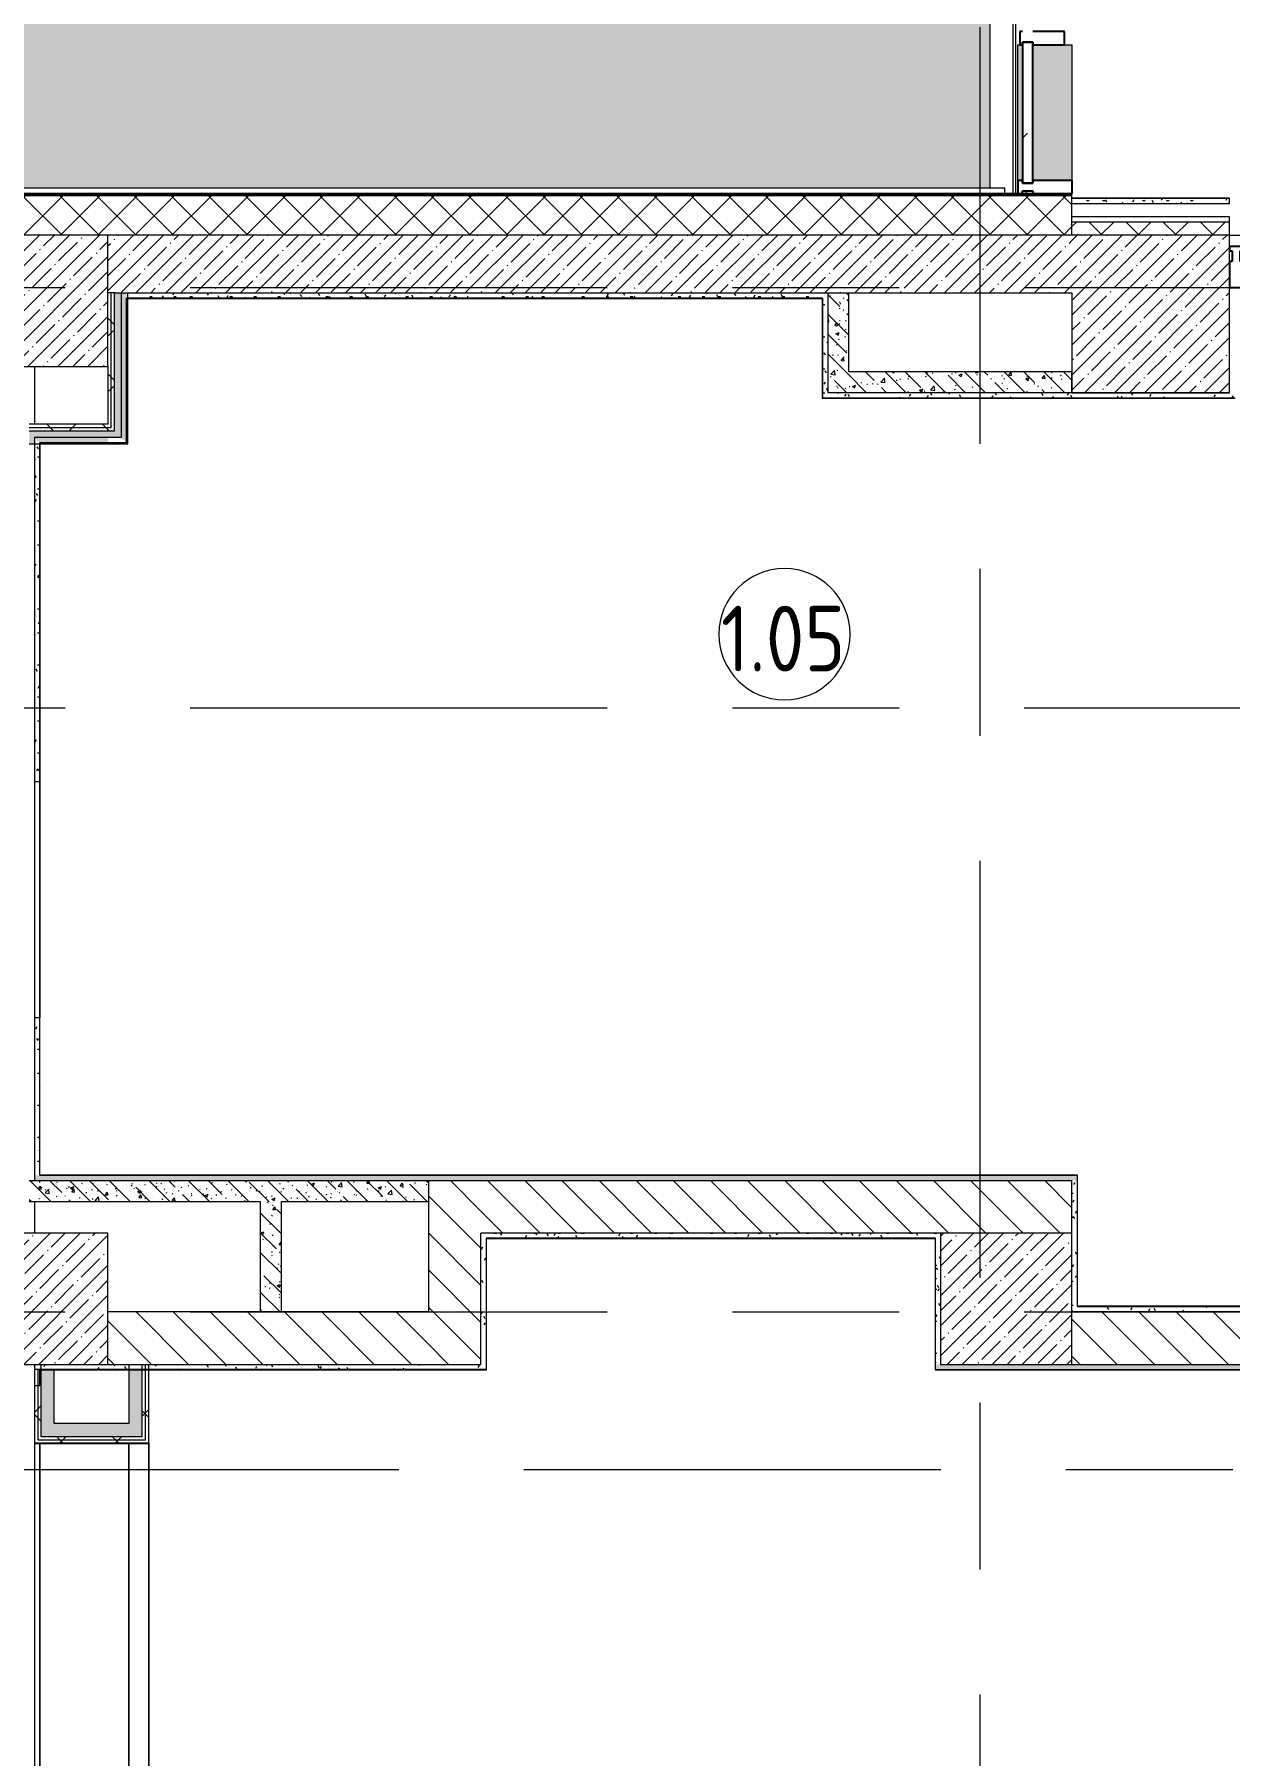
# Model space of a CAD drawing. Header units: millimetres. Extents: x -3708 to 187246, y -8553 to 29000.
# Drawn here: x 110 to 4660, y 9410 to 15964 of the extents above; entities that cross this region are included whole.
import ezdxf

# ---------------------------------------------------------------- set-up
doc = ezdxf.new("R2010")
doc.units = ezdxf.units.MM
doc.linetypes.add('Осевая', pattern=[3175, 635, -476.25, 1587.5, -476.25])
for name, color, linetype, lineweight in [('A-AREA-IDEN', 7, 'Continuous', 9), ('A-DETL', 7, 'Continuous', 9), ('A-GLAZ-CURT', 7, 'Continuous', 9), ('A-GLAZ-CURT-1', 7, 'Continuous', 25), ('A-GLAZ-CWMG', 7, 'Continuous', 9), ('A-GLAZ-CWMG-1', 7, 'Continuous', 25), ('A-WALL', 7, 'Continuous', 9), ('I-WALL', 7, 'Continuous', 9), ('S-COLS', 7, 'Continuous', 9), ('Оси', 7, 'Continuous', 9), ('Оси-2', 7, 'Осевая', 9)]:
    doc.layers.add(name, color=color, linetype=linetype, lineweight=lineweight)
for name, color, linetype, lineweight, true_color in [('A-DETL-GENF-1', 7, 'Continuous', 9, 0xeeeeee), ('A-WALL-1', 7, 'Continuous', 9, 0x3c3c3c), ('A-WALL-FNSH-1', 7, 'Continuous', 9, 0x3c3c3c)]:
    doc.layers.add(name, color=color, linetype=linetype, lineweight=lineweight, true_color=true_color)
doc.styles.add('GOST Common_1', font='GOST_Common.ttf', dxfattribs={"width": 0.9, "height": 250})
pattern_1 = [(135, (0, 0), (-70.7107, -70.7107), [])]
pattern_2 = [(45, (0, 0), (-70.7107, 70.7107), []), (135, (0, 0), (-70.7107, -70.7107), [])]
pattern_3 = [(45, (0, 0), (-57.02463, 57.02463), []), (45, (57.025, 0), (-57.02463, 57.02463), [100.806, -20.161, 3.353, -16.808])]
pattern_4 = [(135, (0, 0), (-75.43415, -75.43415), [106.68, -17.78, 3.556, -17.78]), (135, (0, 75.39), (-75.43415, -75.43415), []), (50, (0, 0), (127.5292, -11.1576), [13.335, -146.685]), (355, (0, 0), (-24.6697, 133.74), [10.668, -117.348]), (100.451, (10.63, -0.93), (102.8597, 122.5818), [11.333, -124.663]), (46.184, (0, 35.56), (189.7552, -29.4304), [20.002, -220.027]), (96.636, (15.81, 33.1), (166.1822, 173.1996), [17, -186.995]), (351.184, (0, 35.56), (166.184, 173.1976), [16.002, -176.022]), (21, (17.78, 26.67), (106.1303, -71.586), [13.335, -146.685]), (326, (17.78, 26.67), (43.2619, 128.9318), [10.668, -117.348]), (71.451, (26.62, 20.7), (149.392, 57.3451), [11.333, -124.663]), (37.5, (0, 0), (2.16223, 59.18836), [3.353, -112.573, 3.353, -115.773, -117.793]), (37.5, (0, 0), (2.16223, 59.18836), [-235.052, 3.353, -114.44]), (7.5, (0, 0), (46.77386, 70.12615), [3.353, -64.567, 3.353, -109.906, -44.894]), (7.5, (0, 0), (46.77386, 70.12615), [-181.178, 3.353, -41.542]), (327.5, (-39.65, 0), (94.91367, -4.0101), [3.353, -41.097, 3.353, -135.331, -184.023]), (327.5, (-39.65, 0), (94.91367, -4.0101), [-183.134, 3.353, -180.67]), (317.5, (-57.43, 0), (103.69057, 17.7988), [3.353, -54.432, 3.353, -88.748, -130.683]), (317.5, (-57.43, 0), (103.69057, 17.7988), [-149.885, 3.353, -127.33])]
pattern_5 = [(0, (0, 0), (121.92, 30.48), [10.058, -81.382, 10.058, -81.382, -487.68]), (0, (0, 0), (121.92, 30.48), [-182.88, 10.058, -172.822, 10.058, -81.382, -213.36]), (0, (0, 0), (121.92, 30.48), [-457.2, 10.058, -50.902, 10.058, -142.342]), (120, (45.72, 15.24), (-87.356454, 90.34582), [10.058, -81.382, 10.058, -81.382, -487.68]), (120, (45.72, 15.24), (-87.356454, 90.34582), [-182.88, 10.058, -172.822, 10.058, -81.382, -213.36]), (120, (45.72, 15.24), (-87.356454, 90.34582), [-457.2, 10.058, -50.902, 10.058, -142.342]), (240, (60.96, 76.2), (-34.563546, -120.82582), [10.058, -81.382, 10.058, -81.382, -487.68]), (240, (60.96, 76.2), (-34.563546, -120.82582), [-182.88, 10.058, -172.822, 10.058, -81.382, -213.36]), (240, (60.96, 76.2), (-34.563546, -120.82582), [-457.2, 10.058, -50.902, 10.058, -142.342])]
pattern_6 = [(45, (0, 0), (-106.066, 106.066), []), (135, (0, 0), (-106.066, -106.066), [])]

# ---------------------------------------------------------------- blocks, each defined once
blk = doc.blocks.new('Системная панель - Стекло - 40мм-23998915-План заполнения и маркировки дверных проемов 1 этажа в осях 1-12')
at = {"layer": 'A-GLAZ-CURT'}
h = blk.add_hatch(dxfattribs=at)
h.set_pattern_fill('FP_19', color=256, style=0, pattern_type=2)
h.set_pattern_definition([(135, (15566.62, -3971.1), (-282.843, -282.843), [200, -600]), (135, (15666.62, -4171.1), (-282.843, -282.843), [600, -200]), (135, (15766.62, -3771.1), (-282.843, -282.843), [200, -600])])
h.paths.add_polyline_path([(268.5, 15), (268.5, 40), (-268.5, 40), (-268.5, 0), (268.5, 0)])
at = {"layer": 'A-GLAZ-CURT-1'}
for p, q in [((268.5, 40), (-268.5, 40)), ((-268.5, 40), (-268.5, 0)), ((-268.5, 0), (268.5, 0)), ((268.5, 0), (268.5, 40))]:
    blk.add_line(p, q, dxfattribs=at)
blk = doc.blocks.new('Прямоугольный импост - Импост структурный с накладкой - 190мм-23188488-План заполнения и маркировки дверных проемов 1 этажа в осях 1-12')
at = {"layer": 'A-GLAZ-CWMG-1'}
for p, q in [((-50, 0), (-50, 17)), ((-50, 17), (0, 17)), ((-40, 0), (-50, 0)), ((-40, -40), (-40, 0)), ((0, 0), (-10, 0)), ((-10, 0), (-10, -40)), ((0, 17), (0, 0)), ((-50, -190), (-50, -40)), ((-50, -40), (-40, -40)), ((-10, -40), (0, -40)), ((0, -40), (0, -190)), ((0, -190), (-50, -190))]:
    blk.add_line(p, q, dxfattribs=at)
blk = doc.blocks.new('Прямоугольный импост - Импост структурный с накладкой - 190мм-23190188-План заполнения и маркировки дверных проемов 1 этажа в осях 1-12')
at = {"layer": 'A-GLAZ-CWMG'}
for points in [[(3861.1, 15408.1), (3871.1, 15408.1), (3871.1, 15925.1), (3854.1, 15925.1), (3854.1, 15408.1)], [(4060, 15408.1), (4061.1, 15408.1), (4061.1, 15925.1), (3911.1, 15925.1), (3911.1, 15408.1), (4031.1, 15408.1)]]:
    blk.add_hatch(color=256, dxfattribs=at).paths.add_polyline_path(points)
for p, q in [((3854.1, 15925.1), (3861.1, 15925.1)), ((3854.1, 15408.1), (3854.1, 15925.1)), ((4031.1, 15925.1), (4061.1, 15925.1)), ((4061.1, 15408.1), (4061.1, 15925.1))]:
    blk.add_line(p, q, dxfattribs=at)
blk = doc.blocks.new('BSC_Колонна _Прямоугольная - 500х500-V21-План заполнения и маркировки дверных проемов 1 этажа в осях 1-12')
at = {"layer": 'S-COLS'}
h = blk.add_hatch(dxfattribs=at)
h.set_pattern_fill('FP_37', color=256, style=0, pattern_type=2)
h.set_pattern_definition([(45, (-140, -14950), (-57.02463, 57.02463), []), (45, (-82.975, -14950), (-57.02463, 57.02463), [100.806, -20.161, 3.353, -16.808])])
h.paths.add_polyline_path([(-39.4, -250), (250, -250), (250, 250), (-250, 250), (-250, -250), (-50, -250)])
for p, q in [((250, 250), (-250, 250)), ((-250, 250), (-250, -250)), ((250, -250), (250, 250)), ((-250, -250), (250, -250))]:
    blk.add_line(p, q, dxfattribs=at)
blk = doc.blocks.new('BSC_Колонна _Прямоугольная - 500х500-V59-План заполнения и маркировки дверных проемов 1 этажа в осях 1-12')
at = {"layer": 'S-COLS'}
h = blk.add_hatch(dxfattribs=at)
h.set_pattern_fill('FP_70', color=256, style=0, pattern_type=2)
h.set_pattern_definition([(45, (-3810, -11150), (-57.0246, 57.0246), []), (45, (-3752.975, -11150), (-57.0246, 57.0246), [100.806, -20.161, 3.353, -16.808])])
h.paths.add_polyline_path([(250, -250), (250, 250), (-250, 250), (-250, -250)])
for p, q in [((250, 250), (-250, 250)), ((-250, 250), (-250, -250)), ((250, -250), (250, 250)), ((-250, -250), (250, -250))]:
    blk.add_line(p, q, dxfattribs=at)
blk = doc.blocks.new('Прямоугольный импост - Импост структурный с накладкой - 170мм-23186685-План заполнения и маркировки дверных проемов 1 этажа в осях 1-12')
at = {"layer": 'A-GLAZ-CWMG'}
for p, q in [((3836.1, 15358.1), (3836.1, 16073.1)), ((3846.1, 15358.1), (3846.1, 16073.1)), ((3846.1, 15358.1), (3836.1, 15358.1)), ((3854.1, 15358.1), (3846.1, 15358.1)), ((3886.1, 15358.1), (3871.1, 15358.1)), ((3886.1, 15358.1), (3886.1, 15368.1)), ((3911.1, 15358.1), (3886.1, 15358.1))]:
    blk.add_line(p, q, dxfattribs=at)
blk = doc.blocks.new('Прямоугольный импост - Импост структурный с накладкой - 170мм-22968247-План заполнения и маркировки дверных проемов 1 этажа в осях 1-12')
at = {"layer": 'A-GLAZ-CWMG-1'}
for p, q in [((-25, 0), (-25, 10)), ((-25, 10), (25, 10)), ((25, 0), (15, 0)), ((15, 0), (15, -40)), ((25, 10), (25, 0)), ((-25, -160), (-25, -40)), ((15, -40), (25, -40)), ((25, -40), (25, -160)), ((25, -160), (-25, -160))]:
    blk.add_line(p, q, dxfattribs=at)
blk = doc.blocks.new('BSC_Колонна _Прямоугольная - 500х500-V64-План заполнения и маркировки дверных проемов 1 этажа в осях 1-12')
at = {"layer": 'S-COLS'}
h = blk.add_hatch(dxfattribs=at)
h.set_pattern_fill('FP_75', color=256, style=0, pattern_type=2)
h.set_pattern_definition([(45, (-140, -11150), (-57.0246, 57.0246), []), (45, (-82.975, -11150), (-57.0246, 57.0246), [100.806, -20.161, 3.353, -16.808])])
h.paths.add_polyline_path([(-43.8, -250), (250, -250), (250, 250), (-250, 250), (-250, -250), (-50, -250)])
for p, q in [((250, 250), (-250, 250)), ((-250, 250), (-250, -250)), ((250, -250), (250, 250)), ((-250, -250), (250, -250))]:
    blk.add_line(p, q, dxfattribs=at)
blk = doc.blocks.new('Прямоугольный импост - Импост структурный с накладкой - 170мм-23186686-План заполнения и маркировки дверных проемов 1 этажа в осях 1-12')
at = {"layer": 'A-GLAZ-CWMG'}
blk.add_line((3886.1, 15358.1), (3871.1, 15358.1), dxfattribs=at)
blk = doc.blocks.new('Прямоугольный импост - Импост структурный с накладкой - 160мм-23997280-План заполнения и маркировки дверных проемов 1 этажа в осях 1-12')
at = {"layer": 'A-GLAZ-CWMG-1'}
for p, q in [((0, 140), (-50, 140)), ((-50, 140), (-50, 40)), ((0, 40), (0, 140)), ((-50, 40), (-40, 40)), ((-40, 0), (-50, 0)), ((-50, 0), (-50, -17)), ((-40, 40), (-40, 0)), ((-10, 0), (-10, 40)), ((-10, 40), (0, 40)), ((0, 0), (-10, 0)), ((0, -17), (0, 0)), ((-50, -17), (0, -17))]:
    blk.add_line(p, q, dxfattribs=at)
blk = doc.blocks.new('Зашивка приборов отопления14 - Зашивка приборов отопления-33280456-План заполнения и маркировки дверных проемов 1 этажа в осях 1-12')
at = {"layer": 'A-WALL'}
for p, q in [((37471.9, 23439), (35392.9, 23439)), ((35391.9, 23079), (37471.9, 23079)), ((37471.9, 23079), (35391.9, 23079)), ((35391.9, 23004), (37471.9, 23004))]:
    blk.add_line(p, q, dxfattribs=at)
blk = doc.blocks.new('Марка_Помещения - Номер-25198446-План заполнения и маркировки дверных проемов 1 этажа в осях 1-12')
at = {"layer": 'A-AREA-IDEN'}
for start, end in [(360, 180), (180, 360)]:
    blk.add_arc((0, 0), 2.5, start, end, dxfattribs=at)

msp = doc.modelspace()

# ---------------------------------------------------------------- hatches: boundary and pattern name
at = {"layer": 'A-DETL-GENF-1'}
msp.add_hatch(color=256, dxfattribs=at).paths.add_polyline_path([(-290, 15380), (3749.1, 15380), (3749.1, 16073.1), (3297.1, 16073.1), (3297.1, 16118.1), (3749.1, 16118.1), (3749.1, 17618.1), (2851.1, 17618.1), (2851.1, 17663.1), (3749.1, 17663.1), (3749.1, 19082.1), (2871.1, 19082.1), (2871.1, 19127.1), (3749.1, 19127.1), (3749.1, 20627.1), (3317.1, 20627.1), (3317.1, 20672.1), (3749.1, 20672.1), (3749.1, 27252), (-290, 27252), (-290, 15598.9)])
at = {"layer": 'A-WALL'}
h = msp.add_hatch(dxfattribs=at)
h.set_pattern_fill('FP_8', color=256, style=0, pattern_type=2)
h.set_pattern_definition(pattern_2)
h.paths.add_polyline_path([(-110, 15200), (4060, 15200), (4060, 15350), (-110, 15350)])
at = {"layer": 'I-WALL'}
h = msp.add_hatch(dxfattribs=at)
h.set_pattern_fill('FP_86', color=256, style=0, pattern_type=2)
h.set_pattern_definition(pattern_5)
h.paths.add_polyline_path([(4163, 15320), (4660, 15320), (4660, 15340), (4060, 15340), (4060, 15320)])
h = msp.add_hatch(dxfattribs=at)
h.set_pattern_fill('FP_8', color=256, style=0, pattern_type=2)
h.set_pattern_definition(pattern_2)
h.paths.add_polyline_path([(4163, 15200), (4660, 15200), (4660, 15250), (4060, 15250), (4060, 15200)])
h = msp.add_hatch(dxfattribs=at)
h.set_pattern_fill('FP_1', color=256, style=0, pattern_type=2)
h.set_pattern_definition(pattern_3)
h.paths.add_polyline_path([(3485.9, 14980), (4060, 14980), (4060, 15200), (390, 15200), (390, 14980), (3210, 14980)])
h = msp.add_hatch(dxfattribs=at)
h.set_pattern_fill('FP_87', color=256, style=0, pattern_type=2)
h.set_pattern_definition(pattern_6)
h.paths.add_polyline_path([(402.5, 14467.5), (402.5, 14980), (390, 14980), (390, 14467.5)])
h = msp.add_hatch(dxfattribs=at)
h.set_pattern_fill('FP_87', color=256, style=0, pattern_type=2)
h.set_pattern_definition(pattern_6)
h.paths.add_polyline_path([(415, 14455), (415, 14980), (402.5, 14980), (402.5, 14455)])
for points in [[(465, 14405), (465, 14960), (460, 14960), (460, 14980), (415, 14980), (415, 14430), (440, 14430), (460, 14410), (415, 14410), (415, 14405), (460, 14405)], [(90, 14405), (110, 14405), (110, 14430), (130, 14409), (130, 14405), (415, 14405), (415, 14410), (390, 14410), (390, 14430), (415, 14430), (415, 14455), (90, 14455), (90, 14409)], [(135, 10675), (185, 10675), (185, 10880), (135, 10880), (135, 10727.1)], [(520, 10625), (520, 10880), (470, 10880), (470, 10625)], [(470, 10625), (470, 10675), (135, 10675), (135, 10625)]]:
    msp.add_hatch(color=256, dxfattribs=at).paths.add_polyline_path(points)
h = msp.add_hatch(dxfattribs=at)
h.set_pattern_fill('FP_86', color=256, style=0, pattern_type=2)
h.set_pattern_definition(pattern_5)
h.paths.add_polyline_path([(3109, 14960), (3130, 14960), (3130, 14980), (460, 14980), (460, 14960), (3045.5, 14960)])
h = msp.add_hatch(dxfattribs=at)
h.set_pattern_fill('FP_86', color=256, style=0, pattern_type=2)
h.set_pattern_definition(pattern_5)
h.paths.add_polyline_path([(3130, 14580), (3130, 14960), (3110, 14960), (3110, 14580)])
h = msp.add_hatch(dxfattribs=at)
h.set_pattern_fill('FP_43', color=256, style=0, pattern_type=2)
h.set_pattern_definition(pattern_4)
h.paths.add_polyline_path([(3210, 14600), (3210, 14980), (3130, 14980), (3130, 14600)])
h = msp.add_hatch(dxfattribs=at)
h.set_pattern_fill('FP_43', color=256, style=0, pattern_type=2)
h.set_pattern_definition(pattern_4)
h.paths.add_polyline_path([(4031.1, 14600), (4060, 14600), (4060, 14680), (3210, 14680), (3210, 14600), (4006.1, 14600)])
h = msp.add_hatch(dxfattribs=at)
h.set_pattern_fill('FP_86', color=256, style=0, pattern_type=2)
h.set_pattern_definition(pattern_5)
h.paths.add_polyline_path([(3886.1, 14580), (4680, 14580), (4680, 14600), (3130, 14600), (3130, 14580), (3485.9, 14580)])
h = msp.add_hatch(dxfattribs=at)
h.set_pattern_fill('FP_87', color=256, style=0, pattern_type=2)
h.set_pattern_definition(pattern_6)
h.paths.add_polyline_path([(389.7, 14467.5), (390, 14467.5), (390, 14480), (90, 14480), (90, 14467.5), (110, 14467.5)])
h = msp.add_hatch(dxfattribs=at)
h.set_pattern_fill('FP_87', color=256, style=0, pattern_type=2)
h.set_pattern_definition(pattern_6)
h.paths.add_polyline_path([(402.5, 14455), (402.5, 14467.5), (90, 14467.5), (90, 14455), (390, 14455)])
h = msp.add_hatch(dxfattribs=at)
h.set_pattern_fill('FP_86', color=256, style=0, pattern_type=2)
h.set_pattern_definition(pattern_5)
h.paths.add_polyline_path([(110, 11620), (130, 11620), (130, 12220), (110, 12220)])
h.paths.add_polyline_path([(130, 13120), (130, 14409), (110, 14430), (110, 13120)])
h = msp.add_hatch(dxfattribs=at)
h.set_pattern_fill('FP_86', color=256, style=0, pattern_type=2)
h.set_pattern_definition(pattern_5)
h.paths.add_polyline_path([(440, 14410), (460, 14410), (440, 14430), (390, 14430), (390, 14410), (415, 14410)])
h = msp.add_hatch(dxfattribs=at)
h.set_pattern_fill('FP_86', color=256, style=0, pattern_type=2)
h.set_pattern_definition(pattern_5)
h.paths.add_polyline_path([(4080, 11600), (4080, 11620), (110, 11620), (110, 11600), (4060, 11600)])
h = msp.add_hatch(dxfattribs=at)
h.set_pattern_fill('FP_43', color=256, style=0, pattern_type=2)
h.set_pattern_definition(pattern_4)
h.paths.add_polyline_path([(90, 11520), (1610, 11520), (1610, 11600), (90, 11600)])
h = msp.add_hatch(dxfattribs=at)
h.set_pattern_fill('FP_20', color=256, style=0, pattern_type=2)
h.set_pattern_definition(pattern_1)
h.paths.add_polyline_path([(1810, 10900), (1810, 11600), (1610, 11600), (1610, 10900)])
h = msp.add_hatch(dxfattribs=at)
h.set_pattern_fill('FP_20', color=256, style=0, pattern_type=2)
h.set_pattern_definition(pattern_1)
h.paths.add_polyline_path([(3560, 11400), (4060, 11400), (4060, 11600), (1810, 11600), (1810, 11400), (3540, 11400)])
h = msp.add_hatch(dxfattribs=at)
h.set_pattern_fill('FP_86', color=256, style=0, pattern_type=2)
h.set_pattern_definition(pattern_5)
h.paths.add_polyline_path([(4080, 11120), (4080, 11600), (4060, 11600), (4060, 11120)])
h = msp.add_hatch(dxfattribs=at)
h.set_pattern_fill('FP_43', color=256, style=0, pattern_type=2)
h.set_pattern_definition(pattern_4)
h.paths.add_polyline_path([(970, 11100), (1050, 11100), (1050, 11520), (970, 11520), (970, 11128.6)])
h = msp.add_hatch(dxfattribs=at)
h.set_pattern_fill('FP_86', color=256, style=0, pattern_type=2)
h.set_pattern_definition(pattern_5)
h.paths.add_polyline_path([(3488, 11380), (3540, 11380), (3540, 11400), (1810, 11400), (1810, 11380), (3485.9, 11380)])
h = msp.add_hatch(dxfattribs=at)
h.set_pattern_fill('FP_86', color=256, style=0, pattern_type=2)
h.set_pattern_definition(pattern_5)
h.paths.add_polyline_path([(1830, 10900), (1830, 11380), (1810, 11380), (1810, 10900)])
h = msp.add_hatch(dxfattribs=at)
h.set_pattern_fill('FP_86', color=256, style=0, pattern_type=2)
h.set_pattern_definition(pattern_5)
h.paths.add_polyline_path([(3560, 10900), (3560, 11400), (3540, 11400), (3540, 10900)])
h = msp.add_hatch(dxfattribs=at)
h.set_pattern_fill('FP_20', color=256, style=0, pattern_type=2)
h.set_pattern_definition(pattern_1)
h.paths.add_polyline_path([(1610, 10900), (1610, 11100), (390, 11100), (390, 10900), (777.6, 10900)])
h = msp.add_hatch(dxfattribs=at)
h.set_pattern_fill('FP_86', color=256, style=0, pattern_type=2)
h.set_pattern_definition(pattern_5)
h.paths.add_polyline_path([(6194.3, 11100), (6240, 11100), (6239, 11120), (4060, 11120), (4060, 11100)])
h = msp.add_hatch(dxfattribs=at)
h.set_pattern_fill('FP_20', color=256, style=0, pattern_type=2)
h.set_pattern_definition(pattern_1)
h.paths.add_polyline_path([(4060, 10900), (6260, 10900), (6260, 11100), (4060, 11100)])
h = msp.add_hatch(dxfattribs=at)
h.set_pattern_fill('FP_86', color=256, style=0, pattern_type=2)
h.set_pattern_definition(pattern_5)
h.paths.add_polyline_path([(110, 8500), (130, 8500), (130, 8521), (110, 8521)])
h.paths.add_polyline_path([(122.5, 10857.5), (130, 10880), (129.5, 10900), (110, 10900), (110, 10880), (122.5, 10880)])
h = msp.add_hatch(dxfattribs=at)
h.set_pattern_fill('FP_87', color=256, style=0, pattern_type=2)
h.set_pattern_definition(pattern_6)
h.paths.add_polyline_path([(110, 10612.5), (122.5, 10612.5), (122.5, 10880), (110, 10880), (110, 10625)])
h = msp.add_hatch(dxfattribs=at)
h.set_pattern_fill('FP_87', color=256, style=0, pattern_type=2)
h.set_pattern_definition(pattern_6)
h.paths.add_polyline_path([(130, 10625), (135, 10625), (135, 10900), (130, 10900), (130, 10880), (122.5, 10857.5), (122.5, 10625)])
h = msp.add_hatch(dxfattribs=at)
h.set_pattern_fill('FP_86', color=256, style=0, pattern_type=2)
h.set_pattern_definition(pattern_5)
h.paths.add_polyline_path([(1830, 10880), (1830, 10900), (135, 10900), (135, 10880), (1810, 10880)])
h = msp.add_hatch(dxfattribs=at)
h.set_pattern_fill('FP_87', color=256, style=0, pattern_type=2)
h.set_pattern_definition(pattern_6)
h.paths.add_polyline_path([(532.5, 10612.5), (531.6, 10880), (520, 10880), (520, 10612.5)])
h = msp.add_hatch(dxfattribs=at)
h.set_pattern_fill('FP_87', color=256, style=0, pattern_type=2)
h.set_pattern_definition(pattern_6)
h.paths.add_polyline_path([(545, 10600), (544.1, 10880), (532.5, 10880), (532.5, 10600)])
h = msp.add_hatch(dxfattribs=at)
h.set_pattern_fill('FP_86', color=256, style=0, pattern_type=2)
h.set_pattern_definition(pattern_5)
h.paths.add_polyline_path([(6260, 10880), (6780, 10880), (6780, 10900), (3540, 10900), (3540, 10880), (6194.3, 10880)])
h = msp.add_hatch(dxfattribs=at)
h.set_pattern_fill('FP_87', color=256, style=0, pattern_type=2)
h.set_pattern_definition(pattern_6)
h.paths.add_polyline_path([(130, 10612.5), (520, 10612.5), (520, 10625), (122.5, 10625), (122.5, 10612.5)])
h = msp.add_hatch(dxfattribs=at)
h.set_pattern_fill('FP_87', color=256, style=0, pattern_type=2)
h.set_pattern_definition(pattern_6)
h.paths.add_polyline_path([(110, 10600), (532.5, 10600), (532.5, 10612.5), (110, 10612.5)])
at = {"layer": 'S-COLS'}
h = msp.add_hatch(dxfattribs=at)
h.set_pattern_fill('FP_1', color=256, style=0, pattern_type=2)
h.set_pattern_definition(pattern_3)
h.paths.add_polyline_path([(4660, 14600), (4660, 15200), (4060, 15200), (4060, 14600), (4163, 14600)])

# ---------------------------------------------------------------- linework, layer by layer
at = {"layer": 'A-DETL'}
for p, q in [((3749.1, 15380), (3749.1, 27252)), ((-290, 15380), (3749.1, 15380))]:
    msp.add_line(p, q, dxfattribs=at)
at = {"layer": 'A-WALL'}
for p, q in [((-290, 15380), (3805, 15380)), ((4060, 15353), (-263, 15353)), ((4060, 15350), (-260, 15350)), ((3805, 15358), (3805, 15380)), ((4660, 15250), (4060, 15250)), ((4660, 15200), (390, 15200)), ((415, 14980), (390, 14980)), ((402.5, 14467.5), (402.5, 14980)), ((415, 14455), (415, 14980)), ((3110, 14960), (460, 14960)), ((460, 14960), (460, 14410)), ((90, 14467.5), (402.5, 14467.5)), ((90, 14455), (415, 14455)), ((130, 14410), (460, 14410)), ((130, 14410), (130, 13120)), ((130, 11620), (130, 12220)), ((90, 11600), (4060, 11600)), ((4060, 11400), (4060, 11600)), ((4080, 11600), (4080, 11120)), ((3560, 11400), (1810, 11400)), ((3539, 11380), (1830, 11380)), ((1830, 11380), (1830, 10900)), ((3540, 10900), (3540, 11380)), ((4080, 11120), (6240, 11120)), ((122.5, 10880), (122.5, 10612.5)), ((130, 10820), (130, 10880)), ((135, 10900), (135, 10625)), ((520, 10625), (520, 10900)), ((532.5, 10612.5), (532.5, 10900)), ((135, 10625), (520, 10625)), ((122.5, 10612.5), (532.5, 10612.5))]:
    msp.add_line(p, q, dxfattribs=at)
at = {"layer": 'A-WALL-1'}
for p, q in [((4060, 15200), (4060, 15350)), ((4660, 15340), (4060, 15340)), ((4660, 15320), (4660, 15340)), ((4060, 15320), (4660, 15320)), ((4660, 15200), (4660, 15250)), ((415, 14980), (4060, 14980)), ((440, 14980), (440, 14430)), ((465, 14405), (465, 14980)), ((3110, 14960), (3110, 14580)), ((3130, 14980), (3130, 14600)), ((3210, 14680), (3210, 14980)), ((390, 14700), (390, 14480)), ((4060, 14680), (3210, 14680)), ((4060, 14600), (4060, 14680)), ((3110, 14580), (4680, 14580)), ((4660, 14600), (3130, 14600)), ((390, 14480), (90, 14480)), ((110, 14430), (110, 13120)), ((440, 14430), (110, 14430)), ((90, 14405), (465, 14405)), ((110, 13120), (130, 13120)), ((130, 12220), (110, 12220)), ((110, 12220), (110, 11600)), ((131, 11620), (130, 11620)), ((1610, 11600), (1610, 11100)), ((90, 11520), (970, 11520)), ((970, 11520), (970, 11100)), ((1050, 11520), (1610, 11520)), ((1050, 11100), (1050, 11520)), ((1810, 10900), (1810, 11400)), ((1610, 11100), (390, 11100)), ((6260, 11100), (4060, 11100)), ((110, 10900), (110, 10600)), ((131, 10880), (110, 10880)), ((185, 10675), (185, 10880)), ((390, 10900), (1810, 10900)), ((470, 10900), (470, 10675)), ((545, 10600), (545, 10900)), ((3540, 10880), (6780, 10880)), ((4060, 10900), (6260, 10900)), ((110, 10820), (130, 10820)), ((470, 10675), (185, 10675))]:
    msp.add_line(p, q, dxfattribs=at)
at = {"layer": 'A-WALL-FNSH-1'}
for p, q in [((4060, 15358), (-268, 15358)), ((4060, 15350), (4060, 15358)), ((4660, 15341), (4060, 15341)), ((4660, 15340), (4660, 15341)), ((4660, 15270), (4060, 15270)), ((4660, 15250), (4660, 15270)), ((461, 14959), (3109, 14959)), ((461, 14409), (461, 14959)), ((3109, 14959), (3109, 14579)), ((3109, 14579), (4681, 14579)), ((131, 14409), (461, 14409)), ((131, 11621), (131, 14409)), ((4081, 11621), (131, 11621)), ((131, 11620), (4080, 11620)), ((4080, 11620), (4080, 11600)), ((4081, 11121), (4081, 11621)), ((1830, 11379), (3540, 11379)), ((1831, 10879), (1831, 11380)), ((3539, 11380), (3539, 10879)), ((3540, 11380), (3539, 11380)), ((6240, 11121), (4081, 11121)), ((1830, 10880), (131, 10880)), ((131, 10880), (131, 10820)), ((1830, 10900), (1830, 10880)), ((3540, 10880), (3540, 10900)), ((130, 10820), (131, 10820)), ((131, 10879), (545, 10879)), ((546, 10879), (1831, 10879)), ((546, 10600), (546, 10879)), ((3539, 10879), (6781, 10879)), ((546, 10600), (110, 10600)), ((110, 10600), (110, 10599)), ((110, 10599), (545.5, 10599)), ((545.5, 10599), (545.5, 10600))]:
    msp.add_line(p, q, dxfattribs=at)
at = {"layer": 'I-WALL'}
for p, q in [((4660, 15200), (6160, 15200)), ((110, 14700), (110, 14480)), ((110, 13120), (110, 12220)), ((130, 13120), (130, 12220)), ((110, 11520), (110, 11400)), ((110, 10599), (110, 8521)), ((130, 8521), (130, 10600)), ((131, 10600), (131, 8521)), ((545, 8521), (545, 10600)), ((546, 10600), (546, 8521))]:
    msp.add_line(p, q, dxfattribs=at)
at = {"layer": 'S-COLS'}
for p, q in [((4660, 15200), (4060, 15200)), ((4660, 14600), (4660, 15200)), ((4060, 14980), (4060, 14600)), ((4060, 14600), (4660, 14600))]:
    msp.add_line(p, q, dxfattribs=at)
at = {"layer": 'Оси'}
msp.add_line((-1637.8, 10500), (862.2, 10500), dxfattribs=at)
at = {"layer": 'Оси-2'}
for p, q in [((3710, 593.7), (3710, 24898.1)), ((-407.8, 15000), (35210, 15000)), ((-407.8, 13400), (35210, 13400)), ((-407.8, 11100), (35810, 11100)), ((862.2, 10500), (35810, 10500))]:
    msp.add_line(p, q, dxfattribs=at)

# ---------------------------------------------------------------- block references
at = {"layer": 'A-AREA-IDEN', "xscale": 99.99999999999993, "yscale": 99.99999999999993, "zscale": 99.99999999999993}
msp.add_blockref('Марка_Помещения - Номер-25198446-План заполнения и маркировки дверных проемов 1 этажа в осях 1-12', (2965.4, 13680.1), dxfattribs=at)
at = {"layer": 'A-GLAZ-CURT', "rotation": 269.9999999999999}
msp.add_blockref('Системная панель - Стекло - 40мм-23998915-План заполнения и маркировки дверных проемов 1 этажа в осях 1-12', (3871.1, 15666.6), dxfattribs=at)
at = {"layer": 'A-GLAZ-CWMG'}
for name in ['Прямоугольный импост - Импост структурный с накладкой - 170мм-23186685-План заполнения и маркировки дверных проемов 1 этажа в осях 1-12', 'Прямоугольный импост - Импост структурный с накладкой - 170мм-23186686-План заполнения и маркировки дверных проемов 1 этажа в осях 1-12', 'Прямоугольный импост - Импост структурный с накладкой - 190мм-23190188-План заполнения и маркировки дверных проемов 1 этажа в осях 1-12']:
    msp.add_blockref(name, (0, 0), dxfattribs=at)
at = {"layer": 'A-GLAZ-CWMG', "extrusion": (0, 0, -1), "rotation": 270.0000000000001}
for name, p in [('Прямоугольный импост - Импост структурный с накладкой - 170мм-22968247-План заполнения и маркировки дверных проемов 1 этажа в осях 1-12', (-3871.1, 15950.1)), ('Прямоугольный импост - Импост структурный с накладкой - 190мм-23188488-План заполнения и маркировки дверных проемов 1 этажа в осях 1-12', (-3871.1, 15358.1))]:
    msp.add_blockref(name, p, dxfattribs=at)
at = {"layer": 'A-GLAZ-CWMG', "rotation": 180}
msp.add_blockref('Прямоугольный импост - Импост структурный с накладкой - 160мм-23997280-План заполнения и маркировки дверных проемов 1 этажа в осях 1-12', (4660, 15140), dxfattribs=at)
at = {"layer": 'A-WALL', "rotation": 90.0000000000001}
msp.add_blockref('Зашивка приборов отопления14 - Зашивка приборов отопления-33280456-План заполнения и маркировки дверных проемов 1 этажа в осях 1-12', (23549, -26871.9), dxfattribs=at)
at = {"layer": 'S-COLS'}
for name, p in [('BSC_Колонна _Прямоугольная - 500х500-V21-План заполнения и маркировки дверных проемов 1 этажа в осях 1-12', (140, 14950)), ('BSC_Колонна _Прямоугольная - 500х500-V64-План заполнения и маркировки дверных проемов 1 этажа в осях 1-12', (140, 11150)), ('BSC_Колонна _Прямоугольная - 500х500-V59-План заполнения и маркировки дверных проемов 1 этажа в осях 1-12', (3810, 11150))]:
    msp.add_blockref(name, p, dxfattribs=at)

# ---------------------------------------------------------------- texts
at = {"layer": 'A-AREA-IDEN', "insert": (2723.6, 13788.7), "char_height": 250, "width": 606.076, "attachment_point": 1, "style": 'GOST Common_1'}
msp.add_mtext('1.05', dxfattribs=at)

doc.saveas('drawing.dxf')
